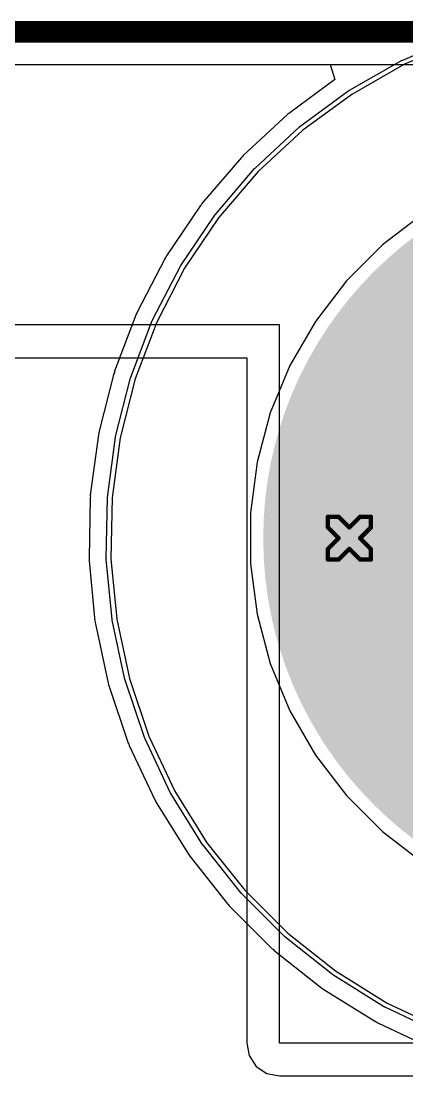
# Model space of a CAD drawing. Header units: inches. Extents: x -11 to 5379, y 0 to 5429.
# Drawn here: x 330.67 to 335.24, y 97.63 to 110.13 of the extents above; entities that cross this region are included whole.
import ezdxf

# ---------------------------------------------------------------- set-up
doc = ezdxf.new("R2010")
doc.units = ezdxf.units.IN
for name, color, linetype in [('Board Outline', 216, 'Continuous'), ('Bottom Layer', 5, 'Continuous'), ('Bottom Solder', 6, 'Continuous'), ('Drill Drawing', 1, 'Continuous'), ('GND', 16, 'Continuous'), ('Multi-Layer', 9, 'Continuous'), ('PWR', 76, 'Continuous'), ('Top Layer', 1, 'Continuous'), ('Top Solder', 216, 'Continuous'), ('Via Holes', 16, 'Continuous')]:
    doc.layers.add(name, color=color, linetype=linetype)

msp = doc.modelspace()

# ---------------------------------------------------------------- hatches: boundary and pattern name
at = {"layer": 'Bottom Layer'}
h = msp.add_hatch(color=5, dxfattribs=at)
edge = h.paths.add_edge_path()
edge.add_arc((338, 104), 4.36, 0, 360)
h = msp.add_hatch(color=5, dxfattribs=at)
edge = h.paths.add_edge_path()
edge.add_arc((334.558, 104), 0.3, 0, 360)
at = {"layer": 'Bottom Solder'}
h = msp.add_hatch(color=6, dxfattribs=at)
edge = h.paths.add_edge_path()
edge.add_arc((338, 104), 4.462, 0, 360)
at = {"layer": 'GND'}
h = msp.add_hatch(color=16, dxfattribs=at)
edge = h.paths.add_edge_path()
edge.add_arc((338, 104), 4.36, 0, 360)
h = msp.add_hatch(color=16, dxfattribs=at)
edge = h.paths.add_edge_path()
edge.add_arc((334.558, 104), 0.3, 0, 360)
at = {"layer": 'Multi-Layer'}
h = msp.add_hatch(color=9, dxfattribs=at)
edge = h.paths.add_edge_path()
edge.add_arc((338, 104), 4.36, 0, 360)
at = {"layer": 'PWR'}
h = msp.add_hatch(color=76, dxfattribs=at)
edge = h.paths.add_edge_path()
edge.add_arc((338, 104), 4.36, 0, 360)
h = msp.add_hatch(color=76, dxfattribs=at)
edge = h.paths.add_edge_path()
edge.add_arc((334.558, 104), 0.3, 0, 360)
at = {"layer": 'Top Layer'}
h = msp.add_hatch(color=1, dxfattribs=at)
edge = h.paths.add_edge_path()
edge.add_arc((338, 104), 4.36, 0, 360)
h = msp.add_hatch(color=1, dxfattribs=at)
edge = h.paths.add_edge_path()
edge.add_arc((334.558, 104), 0.3, 0, 360)
at = {"layer": 'Top Solder'}
h = msp.add_hatch(color=216, dxfattribs=at)
edge = h.paths.add_edge_path()
edge.add_arc((338, 104), 4.462, 0, 360)
at = {"layer": 'Via Holes'}
h = msp.add_hatch(color=7, dxfattribs=at)
edge = h.paths.add_edge_path()
edge.add_arc((334.558, 104), 0.15, 0, 360)

# ---------------------------------------------------------------- linework, layer by layer
at = {"layer": 'Board Outline'}
msp.add_lwpolyline([(0, 110, 0.254, 0.254, 0), (344, 110, 0.254, 0.254, 0)], format="xyseb", dxfattribs=at)
at = {"layer": 'Bottom Layer'}
for p, q in [((335.873, 109.898), (335.211, 109.616)), ((202.757, 109.612), (334.329, 109.612)), ((334.329, 109.612), (334.386, 109.434)), ((335.211, 109.616), (334.586, 109.259)), ((334.386, 109.434), (333.853, 109.042)), ((334.586, 109.259), (334.006, 108.833)), ((333.83, 109.023), (333.302, 108.533)), ((333.842, 109.031), (333.83, 109.023)), ((333.853, 109.042), (333.842, 109.031)), ((334.006, 108.833), (333.478, 108.343)), ((333.281, 108.512), (332.813, 107.965)), ((333.293, 108.521), (333.281, 108.512)), ((333.302, 108.533), (333.293, 108.521)), ((333.478, 108.343), (333.01, 107.797)), ((332.795, 107.941), (332.393, 107.344)), ((332.806, 107.952), (332.795, 107.941)), ((332.813, 107.965), (332.806, 107.952)), ((333.01, 107.797), (332.608, 107.2)), ((332.378, 107.319), (332.047, 106.68)), ((332.387, 107.331), (332.378, 107.319)), ((332.393, 107.344), (332.387, 107.331)), ((332.608, 107.2), (332.277, 106.561)), ((332.035, 106.653), (331.779, 105.98)), ((332.043, 106.665), (332.035, 106.653)), ((332.047, 106.68), (332.043, 106.665)), ((332.277, 106.561), (332.021, 105.888)), ((331.77, 105.951), (331.593, 105.254)), ((331.776, 105.965), (331.77, 105.951)), ((331.779, 105.98), (331.776, 105.965)), ((332.021, 105.888), (331.844, 105.19)), ((331.592, 105.239), (331.587, 105.224)), ((331.593, 105.254), (331.592, 105.239)), ((331.587, 105.224), (331.491, 104.511)), ((331.844, 105.19), (331.748, 104.477)), ((331.492, 104.496), (331.489, 104.481)), ((331.491, 104.511), (331.492, 104.496)), ((331.489, 104.481), (331.476, 103.762)), ((331.748, 104.477), (331.735, 103.757)), ((331.476, 103.762), (331.478, 103.747)), ((331.478, 103.747), (331.477, 103.732)), ((331.735, 103.757), (331.804, 103.04)), ((331.477, 103.732), (331.546, 103.015)), ((331.546, 103.015), (331.55, 103.001)), ((331.55, 103.001), (331.551, 102.986)), ((331.551, 102.986), (331.702, 102.282)), ((331.804, 103.04), (331.955, 102.336)), ((331.702, 102.282), (331.707, 102.268)), ((331.707, 102.268), (331.709, 102.254)), ((331.709, 102.254), (331.94, 101.572)), ((331.955, 102.336), (332.185, 101.655)), ((332.185, 101.655), (332.492, 101.004)), ((331.94, 101.572), (331.947, 101.559)), ((331.947, 101.559), (331.951, 101.544)), ((331.951, 101.544), (332.258, 100.893)), ((332.492, 101.004), (332.872, 100.392)), ((332.258, 100.893), (332.267, 100.881)), ((332.267, 100.881), (332.272, 100.867)), ((332.272, 100.867), (332.652, 100.255)), ((332.872, 100.392), (333.319, 99.828)), ((332.652, 100.255), (332.662, 100.244)), ((332.662, 100.244), (332.669, 100.231)), ((332.669, 100.231), (333.117, 99.667)), ((333.319, 99.828), (333.828, 99.319)), ((333.117, 99.667), (333.128, 99.657)), ((333.128, 99.657), (333.136, 99.645)), ((333.136, 99.645), (333.645, 99.136)), ((333.828, 99.319), (334.392, 98.872)), ((333.645, 99.136), (333.658, 99.128)), ((333.658, 99.128), (333.668, 99.116)), ((333.668, 99.116), (334.232, 98.669)), ((334.392, 98.872), (335.004, 98.492)), ((334.232, 98.669), (334.245, 98.662)), ((334.245, 98.662), (334.256, 98.652)), ((334.256, 98.652), (334.867, 98.272)), ((335.004, 98.492), (335.655, 98.185)), ((334.867, 98.272), (334.881, 98.267)), ((334.881, 98.267), (334.894, 98.258)), ((334.894, 98.258), (335.545, 97.951))]:
    msp.add_line(p, q, dxfattribs=at)
at = {"layer": 'Bottom Solder'}
for p, q in [((335.19, 109.666), (335.852, 109.949)), ((334.559, 109.307), (335.184, 109.664)), ((335.184, 109.664), (335.187, 109.664)), ((335.187, 109.664), (335.19, 109.666)), ((333.973, 108.878), (334.553, 109.304)), ((334.553, 109.304), (334.557, 109.304)), ((334.557, 109.304), (334.559, 109.307)), ((333.441, 108.384), (333.968, 108.874)), ((333.968, 108.874), (333.971, 108.875)), ((333.971, 108.875), (333.973, 108.878)), ((332.968, 107.832), (333.436, 108.379)), ((333.436, 108.379), (333.439, 108.381)), ((333.439, 108.381), (333.441, 108.384)), ((332.562, 107.23), (332.964, 107.827)), ((332.964, 107.827), (332.967, 107.829)), ((332.967, 107.829), (332.968, 107.832)), ((332.228, 106.586), (332.559, 107.225)), ((332.559, 107.225), (332.561, 107.227)), ((332.561, 107.227), (332.562, 107.23)), ((331.969, 105.907), (332.225, 106.58)), ((332.225, 106.58), (332.227, 106.583)), ((332.227, 106.583), (332.228, 106.586)), ((331.79, 105.204), (331.967, 105.901)), ((331.967, 105.901), (331.969, 105.904)), ((331.969, 105.904), (331.969, 105.907)), ((331.693, 104.484), (331.789, 105.197)), ((331.789, 105.197), (331.791, 105.2)), ((331.791, 105.2), (331.79, 105.204)), ((331.68, 103.758), (331.693, 104.478)), ((331.694, 104.481), (331.693, 104.484)), ((331.693, 104.478), (331.694, 104.481)), ((331.681, 103.755), (331.68, 103.758)), ((331.68, 103.752), (331.681, 103.755)), ((331.749, 103.035), (331.68, 103.752)), ((331.751, 103.032), (331.749, 103.035)), ((331.75, 103.029), (331.751, 103.032)), ((331.901, 102.325), (331.75, 103.029)), ((331.903, 102.322), (331.901, 102.325)), ((331.902, 102.319), (331.903, 102.322)), ((332.133, 101.637), (331.902, 102.319)), ((332.135, 101.634), (332.133, 101.637)), ((332.135, 101.631), (332.135, 101.634)), ((332.442, 100.98), (332.135, 101.631)), ((332.445, 100.978), (332.442, 100.98)), ((332.445, 100.974), (332.445, 100.978)), ((332.825, 100.363), (332.445, 100.974)), ((332.828, 100.361), (332.825, 100.363)), ((332.829, 100.358), (332.828, 100.361)), ((333.276, 99.794), (332.829, 100.358)), ((333.279, 99.792), (333.276, 99.794)), ((333.28, 99.789), (333.279, 99.792)), ((333.789, 99.28), (333.28, 99.789)), ((333.793, 99.279), (333.789, 99.28)), ((333.794, 99.276), (333.793, 99.279)), ((334.358, 98.829), (333.794, 99.276)), ((334.361, 98.828), (334.358, 98.829)), ((334.363, 98.825), (334.361, 98.828)), ((334.975, 98.445), (334.363, 98.825)), ((334.978, 98.445), (334.975, 98.445)), ((334.98, 98.442), (334.978, 98.445)), ((335.631, 98.135), (334.98, 98.442))]:
    msp.add_line(p, q, dxfattribs=at)
at = {"layer": 'Drill Drawing'}
for points in [[(334.304, 104.127, 0.0508, 0.0508, 0), (334.304, 104.254, 0.0508, 0.0508, 0)], [(334.304, 104.254, 0.0508, 0.0508, 0), (334.431, 104.254, 0.0508, 0.0508, 0)], [(334.431, 104.254, 0.0508, 0.0508, 0), (334.558, 104.127, 0.0508, 0.0508, 0)], [(334.558, 104.127, 0.0508, 0.0508, 0), (334.685, 104.254, 0.0508, 0.0508, 0)], [(334.685, 104.254, 0.0508, 0.0508, 0), (334.812, 104.254, 0.0508, 0.0508, 0)], [(334.812, 104.127, 0.0508, 0.0508, 0), (334.812, 104.254, 0.0508, 0.0508, 0)], [(334.304, 104.127, 0.0508, 0.0508, 0), (334.431, 104, 0.0508, 0.0508, 0)], [(334.685, 104, 0.0508, 0.0508, 0), (334.812, 104.127, 0.0508, 0.0508, 0)], [(334.304, 103.873, 0.0508, 0.0508, 0), (334.431, 104, 0.0508, 0.0508, 0)], [(334.685, 104, 0.0508, 0.0508, 0), (334.812, 103.873, 0.0508, 0.0508, 0)], [(334.304, 103.746, 0.0508, 0.0508, 0), (334.304, 103.873, 0.0508, 0.0508, 0)], [(334.431, 103.746, 0.0508, 0.0508, 0), (334.558, 103.873, 0.0508, 0.0508, 0)], [(334.558, 103.873, 0.0508, 0.0508, 0), (334.685, 103.746, 0.0508, 0.0508, 0)], [(334.812, 103.746, 0.0508, 0.0508, 0), (334.812, 103.873, 0.0508, 0.0508, 0)], [(334.304, 103.746, 0.0508, 0.0508, 0), (334.431, 103.746, 0.0508, 0.0508, 0)], [(334.685, 103.746, 0.0508, 0.0508, 0), (334.812, 103.746, 0.0508, 0.0508, 0)]]:
    msp.add_lwpolyline(points, format="xyseb", dxfattribs=at)
for points in [[(334.291, 104.254, 0.0254, 0.0254, 1), (334.317, 104.254, 0.0254, 0.0254, 1)], [(334.291, 104.254, 0.0254, 0.0254, 1), (334.317, 104.254, 0.0254, 0.0254, 1)], [(334.418, 104.254, 0.0254, 0.0254, 1), (334.444, 104.254, 0.0254, 0.0254, 1)], [(334.418, 104.254, 0.0254, 0.0254, 1), (334.444, 104.254, 0.0254, 0.0254, 1)], [(334.672, 104.254, 0.0254, 0.0254, 1), (334.698, 104.254, 0.0254, 0.0254, 1)], [(334.672, 104.254, 0.0254, 0.0254, 1), (334.698, 104.254, 0.0254, 0.0254, 1)], [(334.799, 104.254, 0.0254, 0.0254, 1), (334.825, 104.254, 0.0254, 0.0254, 1)], [(334.799, 104.254, 0.0254, 0.0254, 1), (334.825, 104.254, 0.0254, 0.0254, 1)], [(334.291, 104.127, 0.0254, 0.0254, 1), (334.317, 104.127, 0.0254, 0.0254, 1)], [(334.291, 104.127, 0.0254, 0.0254, 1), (334.317, 104.127, 0.0254, 0.0254, 1)], [(334.545, 104.127, 0.0254, 0.0254, 1), (334.571, 104.127, 0.0254, 0.0254, 1)], [(334.545, 104.127, 0.0254, 0.0254, 1), (334.571, 104.127, 0.0254, 0.0254, 1)], [(334.799, 104.127, 0.0254, 0.0254, 1), (334.825, 104.127, 0.0254, 0.0254, 1)], [(334.799, 104.127, 0.0254, 0.0254, 1), (334.825, 104.127, 0.0254, 0.0254, 1)], [(334.418, 104, 0.0254, 0.0254, 1), (334.444, 104, 0.0254, 0.0254, 1)], [(334.418, 104, 0.0254, 0.0254, 1), (334.444, 104, 0.0254, 0.0254, 1)], [(334.672, 104, 0.0254, 0.0254, 1), (334.698, 104, 0.0254, 0.0254, 1)], [(334.672, 104, 0.0254, 0.0254, 1), (334.698, 104, 0.0254, 0.0254, 1)], [(334.291, 103.873, 0.0254, 0.0254, 1), (334.317, 103.873, 0.0254, 0.0254, 1)], [(334.291, 103.873, 0.0254, 0.0254, 1), (334.317, 103.873, 0.0254, 0.0254, 1)], [(334.545, 103.873, 0.0254, 0.0254, 1), (334.571, 103.873, 0.0254, 0.0254, 1)], [(334.545, 103.873, 0.0254, 0.0254, 1), (334.571, 103.873, 0.0254, 0.0254, 1)], [(334.799, 103.873, 0.0254, 0.0254, 1), (334.825, 103.873, 0.0254, 0.0254, 1)], [(334.799, 103.873, 0.0254, 0.0254, 1), (334.825, 103.873, 0.0254, 0.0254, 1)], [(334.291, 103.746, 0.0254, 0.0254, 1), (334.317, 103.746, 0.0254, 0.0254, 1)], [(334.291, 103.746, 0.0254, 0.0254, 1), (334.317, 103.746, 0.0254, 0.0254, 1)], [(334.418, 103.746, 0.0254, 0.0254, 1), (334.444, 103.746, 0.0254, 0.0254, 1)], [(334.418, 103.746, 0.0254, 0.0254, 1), (334.444, 103.746, 0.0254, 0.0254, 1)], [(334.672, 103.746, 0.0254, 0.0254, 1), (334.698, 103.746, 0.0254, 0.0254, 1)], [(334.672, 103.746, 0.0254, 0.0254, 1), (334.698, 103.746, 0.0254, 0.0254, 1)], [(334.799, 103.746, 0.0254, 0.0254, 1), (334.825, 103.746, 0.0254, 0.0254, 1)], [(334.799, 103.746, 0.0254, 0.0254, 1), (334.825, 103.746, 0.0254, 0.0254, 1)]]:
    msp.add_lwpolyline(points, format="xyseb", close=True, dxfattribs=at)
at = {"layer": 'GND'}
for p, q in [((0.388, 109.612), (343.612, 109.612)), ((333.731, 106.528), (318.16, 106.528)), ((333.731, 98.017), (333.731, 106.528)), ((328.01, 106.139), (333.342, 106.139)), ((333.342, 106.139), (333.342, 98.017)), ((333.342, 98.017), (333.372, 97.869)), ((343.612, 98.017), (333.731, 98.017)), ((333.372, 97.869), (333.456, 97.742)), ((333.456, 97.742), (333.582, 97.658)), ((333.582, 97.658), (333.731, 97.629)), ((333.731, 97.629), (343.612, 97.629))]:
    msp.add_line(p, q, dxfattribs=at)
at = {"layer": 'PWR'}
for p, q in [((207.144, 109.612), (343.612, 109.612)), ((335.431, 107.845), (334.951, 107.476)), ((334.951, 107.476), (334.524, 107.049)), ((334.524, 107.049), (334.155, 106.569)), ((334.155, 106.569), (333.853, 106.045)), ((333.853, 106.045), (333.621, 105.486)), ((333.621, 105.486), (333.465, 104.902)), ((333.465, 104.902), (333.386, 104.302)), ((333.386, 104.302), (333.386, 103.698)), ((333.386, 103.698), (333.465, 103.098)), ((333.465, 103.098), (333.621, 102.514)), ((333.621, 102.514), (333.853, 101.955)), ((333.853, 101.955), (334.155, 101.431)), ((334.155, 101.431), (334.524, 100.951)), ((334.524, 100.951), (334.951, 100.524)), ((334.951, 100.524), (335.431, 100.155))]:
    msp.add_line(p, q, dxfattribs=at)
at = {"layer": 'Top Layer'}
for p, q in [((335.873, 109.898), (335.211, 109.616)), ((335.211, 109.616), (334.586, 109.259)), ((334.586, 109.259), (334.006, 108.833)), ((334.006, 108.833), (333.478, 108.343)), ((333.478, 108.343), (333.01, 107.797)), ((333.01, 107.797), (332.608, 107.2)), ((332.608, 107.2), (332.277, 106.561)), ((332.277, 106.561), (332.021, 105.888)), ((332.021, 105.888), (331.844, 105.19)), ((331.844, 105.19), (331.748, 104.477)), ((331.748, 104.477), (331.735, 103.757)), ((331.735, 103.757), (331.804, 103.04)), ((331.804, 103.04), (331.955, 102.336)), ((331.955, 102.336), (332.185, 101.655)), ((332.185, 101.655), (332.492, 101.004)), ((332.492, 101.004), (332.872, 100.392)), ((332.872, 100.392), (333.319, 99.828)), ((333.319, 99.828), (333.828, 99.319)), ((333.828, 99.319), (334.392, 98.872)), ((334.392, 98.872), (335.004, 98.492)), ((335.004, 98.492), (335.655, 98.185))]:
    msp.add_line(p, q, dxfattribs=at)
at = {"layer": 'Top Solder'}
for p, q in [((335.19, 109.666), (335.852, 109.949)), ((334.559, 109.307), (335.184, 109.664)), ((335.184, 109.664), (335.187, 109.664)), ((335.187, 109.664), (335.19, 109.666)), ((333.973, 108.878), (334.553, 109.304)), ((334.553, 109.304), (334.557, 109.304)), ((334.557, 109.304), (334.559, 109.307)), ((333.441, 108.384), (333.968, 108.874)), ((333.968, 108.874), (333.971, 108.875)), ((333.971, 108.875), (333.973, 108.878)), ((332.968, 107.832), (333.436, 108.379)), ((333.436, 108.379), (333.439, 108.381)), ((333.439, 108.381), (333.441, 108.384)), ((332.562, 107.23), (332.964, 107.827)), ((332.964, 107.827), (332.967, 107.829)), ((332.967, 107.829), (332.968, 107.832)), ((332.228, 106.586), (332.559, 107.225)), ((332.559, 107.225), (332.561, 107.227)), ((332.561, 107.227), (332.562, 107.23)), ((331.969, 105.907), (332.225, 106.58)), ((332.225, 106.58), (332.227, 106.583)), ((332.227, 106.583), (332.228, 106.586)), ((331.79, 105.204), (331.967, 105.901)), ((331.967, 105.901), (331.969, 105.904)), ((331.969, 105.904), (331.969, 105.907)), ((331.693, 104.484), (331.789, 105.197)), ((331.789, 105.197), (331.791, 105.2)), ((331.791, 105.2), (331.79, 105.204)), ((331.68, 103.758), (331.693, 104.478)), ((331.694, 104.481), (331.693, 104.484)), ((331.693, 104.478), (331.694, 104.481)), ((331.681, 103.755), (331.68, 103.758)), ((331.68, 103.752), (331.681, 103.755)), ((331.749, 103.035), (331.68, 103.752)), ((331.751, 103.032), (331.749, 103.035)), ((331.75, 103.029), (331.751, 103.032)), ((331.901, 102.325), (331.75, 103.029)), ((331.903, 102.322), (331.901, 102.325)), ((331.902, 102.319), (331.903, 102.322)), ((332.133, 101.637), (331.902, 102.319)), ((332.135, 101.634), (332.133, 101.637)), ((332.135, 101.631), (332.135, 101.634)), ((332.442, 100.98), (332.135, 101.631)), ((332.445, 100.978), (332.442, 100.98)), ((332.445, 100.974), (332.445, 100.978)), ((332.825, 100.363), (332.445, 100.974)), ((332.828, 100.361), (332.825, 100.363)), ((332.829, 100.358), (332.828, 100.361)), ((333.276, 99.794), (332.829, 100.358)), ((333.279, 99.792), (333.276, 99.794)), ((333.28, 99.789), (333.279, 99.792)), ((333.789, 99.28), (333.28, 99.789)), ((333.793, 99.279), (333.789, 99.28)), ((333.794, 99.276), (333.793, 99.279)), ((334.358, 98.829), (333.794, 99.276)), ((334.361, 98.828), (334.358, 98.829)), ((334.363, 98.825), (334.361, 98.828)), ((334.975, 98.445), (334.363, 98.825)), ((334.978, 98.445), (334.975, 98.445)), ((334.98, 98.442), (334.978, 98.445)), ((335.631, 98.135), (334.98, 98.442))]:
    msp.add_line(p, q, dxfattribs=at)

doc.saveas('drawing.dxf')
